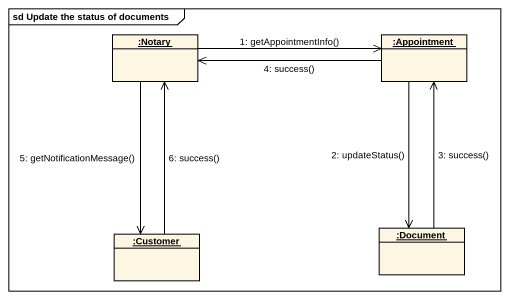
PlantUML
@startuml
mainframe sd Update the status of documents
hide circle
hide empty members
object ":Notary" as Notary
object ":Appointment" as Appointment
object ":Customer" as Customer
object ":Document" as Document
Notary -right-> Appointment : 1: getAppointmentInfo()
Notary --> Customer : 5: getNotificationMessage()
Appointment -left-> Notary : 4: success()
Appointment --> Document : 2: updateStatus()
Customer -up-> Notary : 6: success()
Document -up-> Appointment : 3: success()
@enduml
